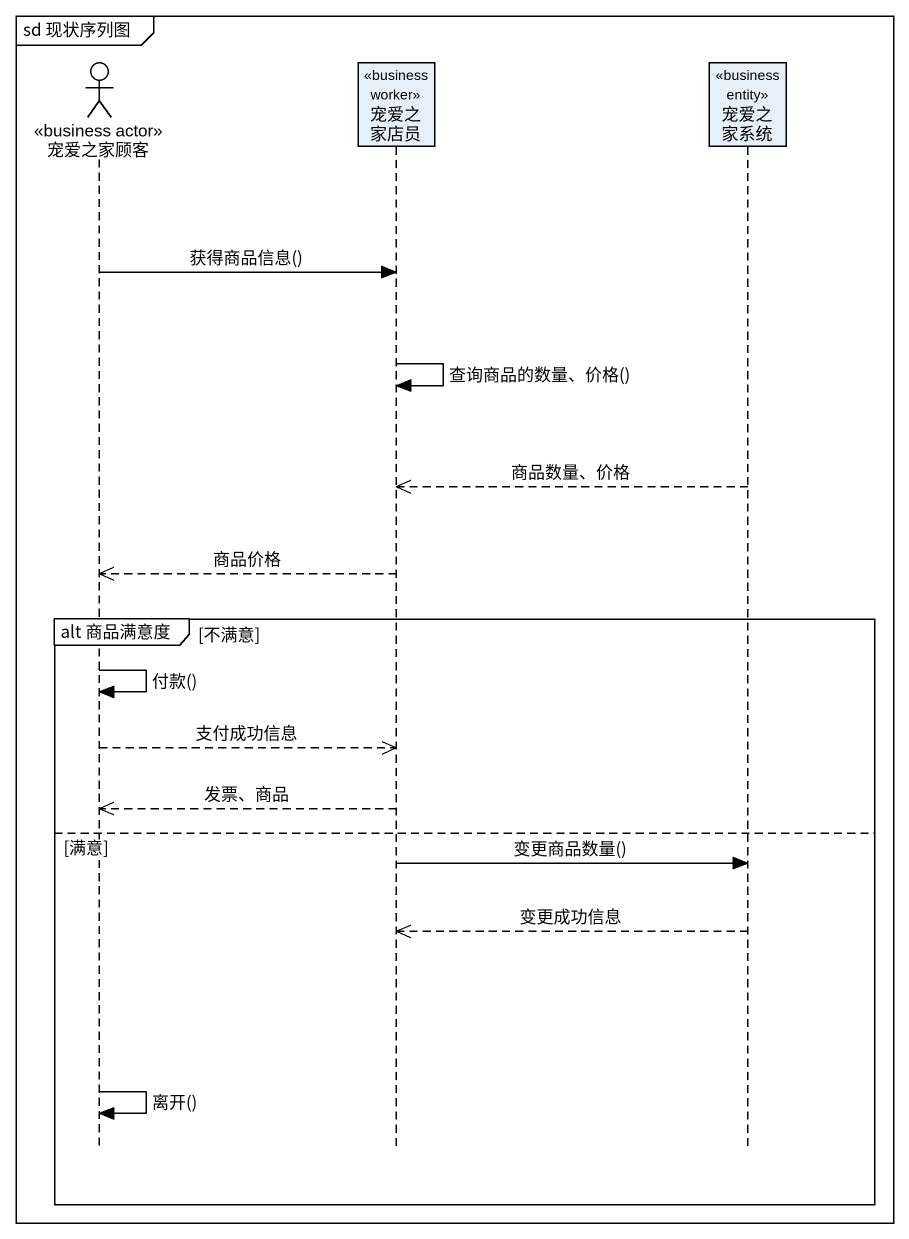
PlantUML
@startuml
mainframe sd 现状序列图
hide footbox
actor 宠爱之家顾客 <<business actor>>
participant 宠爱之家店员 <<business worker>>
participant 宠爱之家系统 <<business entity>>

宠爱之家顾客 -> 宠爱之家店员 : 获得商品信息()
宠爱之家店员 -> 宠爱之家店员 : 查询商品的数量、价格()
宠爱之家系统 -->> 宠爱之家店员 : 商品数量、价格
宠爱之家店员 -->> 宠爱之家顾客 : 商品价格
group alt 商品满意度 [不满意]
  宠爱之家顾客 -> 宠爱之家顾客 : 付款()
  宠爱之家顾客 -->> 宠爱之家店员 : 支付成功信息
  宠爱之家店员 -->> 宠爱之家顾客 : 发票、商品
else 满意
  宠爱之家店员 -> 宠爱之家系统 : 变更商品数量()
  宠爱之家系统 -->> 宠爱之家店员 : 变更成功信息
  宠爱之家顾客 -> 宠爱之家顾客 : 离开()
end
@enduml
